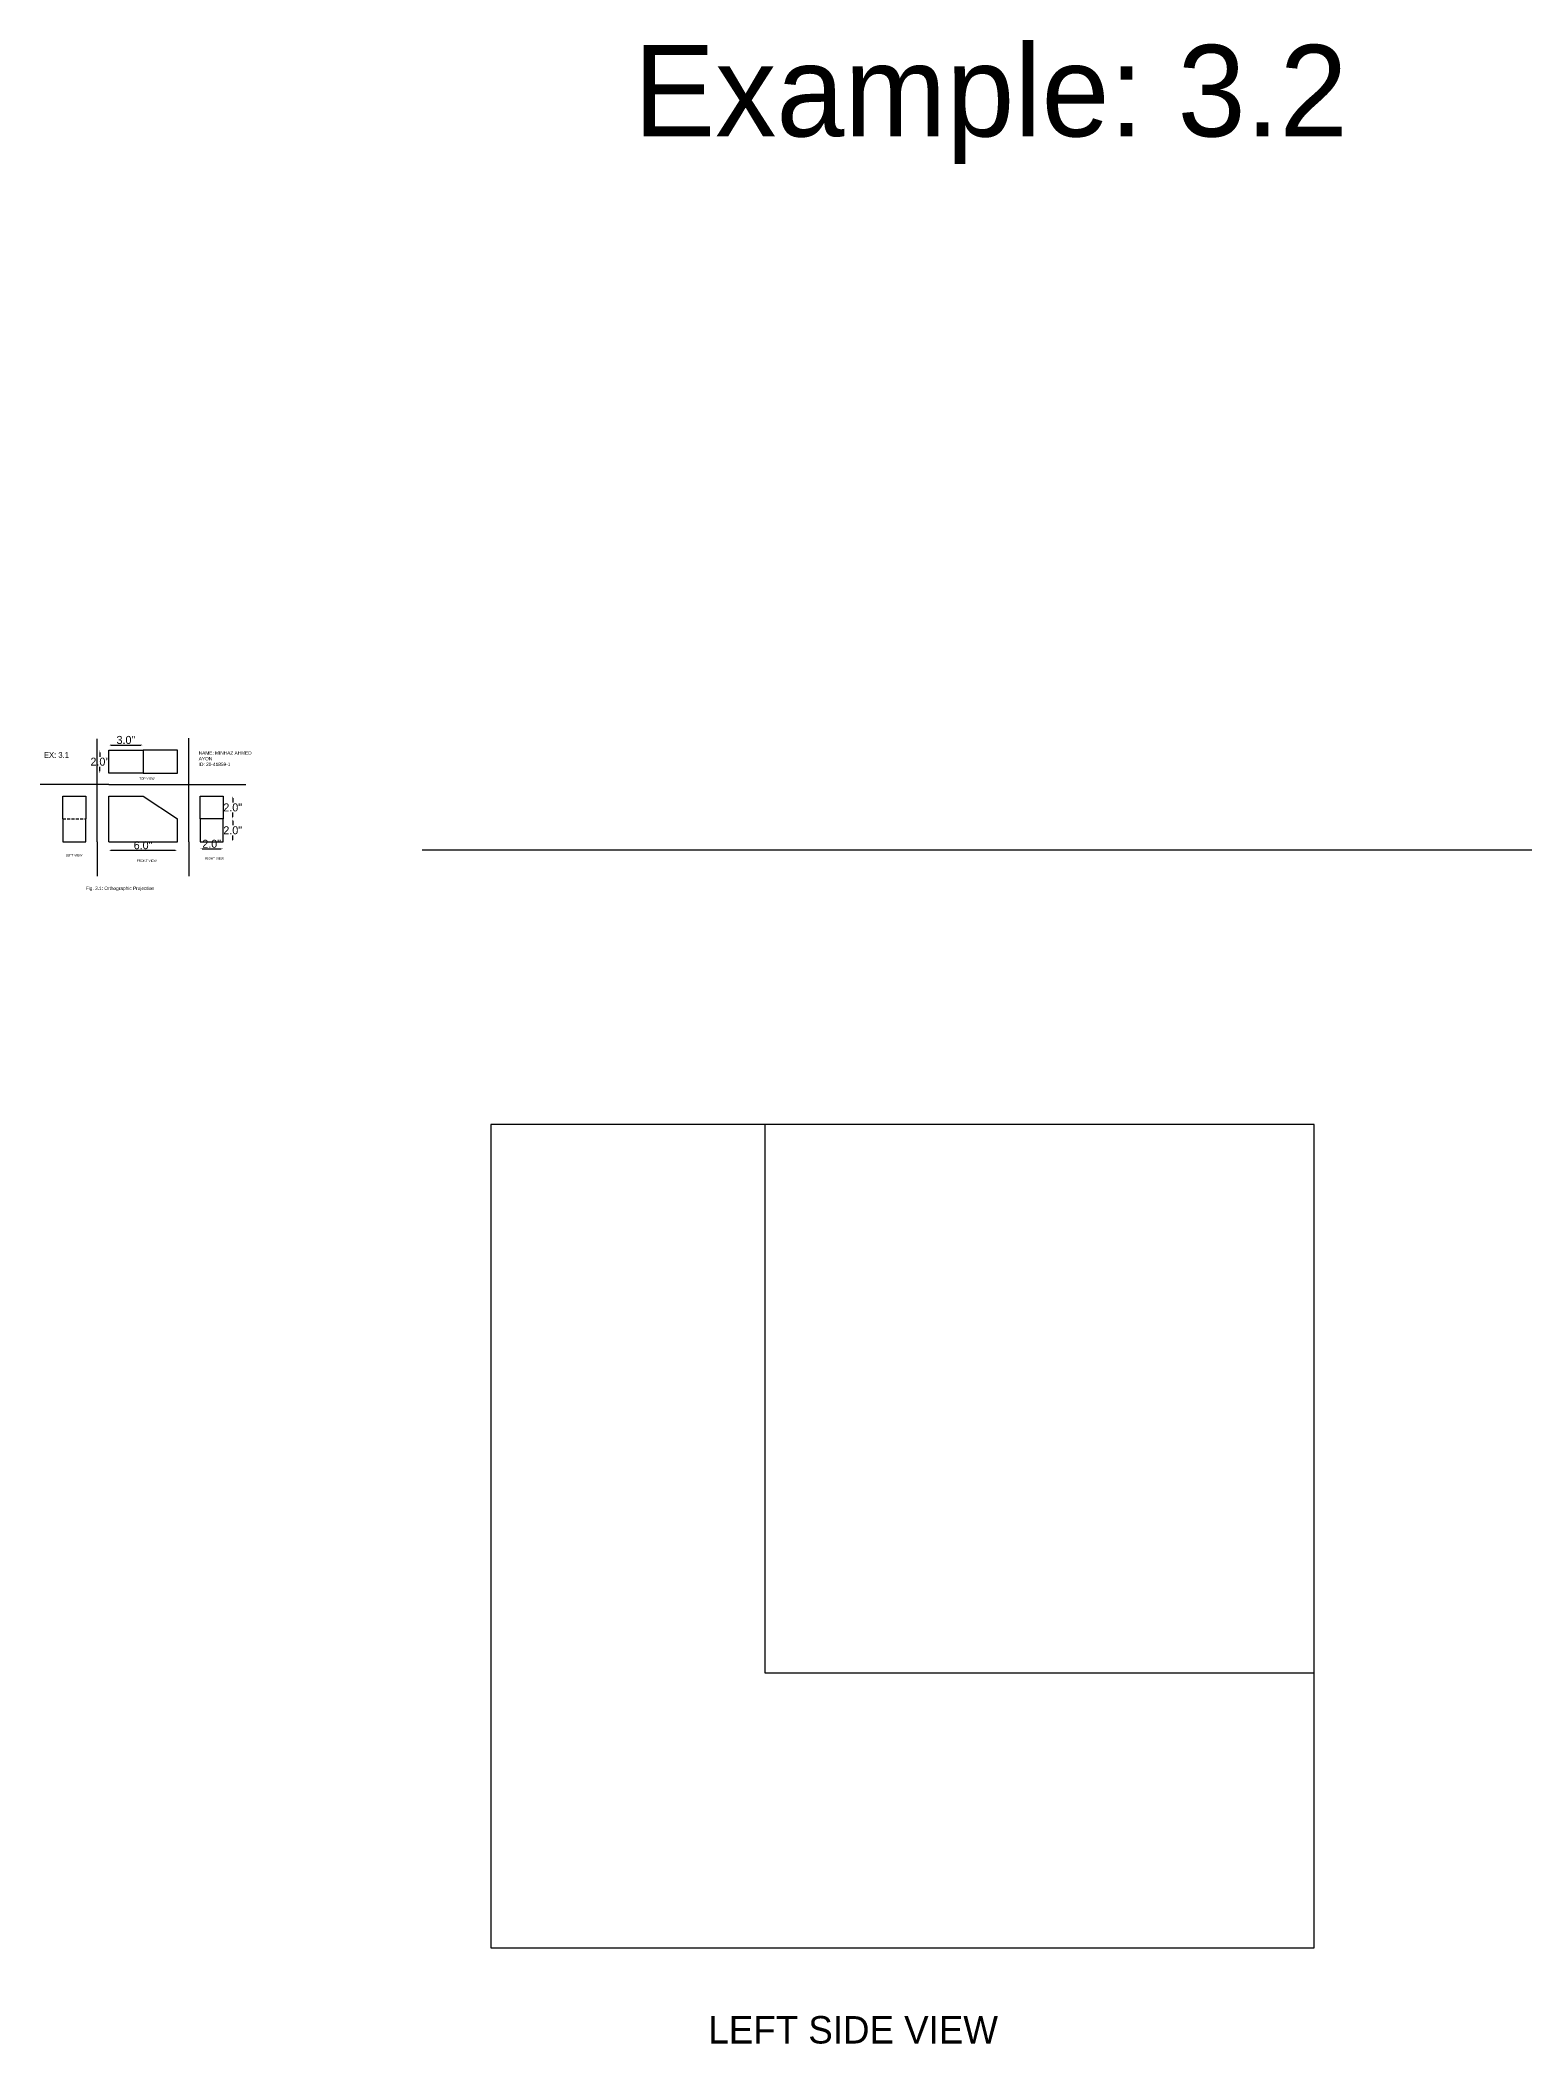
# Model space of a CAD drawing. Header units: inches. Extents: x -47 to 1284, y -112 to 236.
# Drawn here: x -47.1 to 82.7, y 23.7 to 198.9 of the extents above; entities that cross this region are included whole.
import ezdxf

# ---------------------------------------------------------------- set-up
doc = ezdxf.new("R2010")
doc.units = ezdxf.units.IN
doc.header["$MEASUREMENT"] = 0
doc.linetypes.add('DASHED2', pattern=[0.375, 0.25, -0.125])
doc.dimstyles.get("Standard").update_dxf_attribs({"dimtxt": 0.7, "dimasz": 0.18, "dimexe": 0.18, "dimexo": 0.0625, "dimgap": 0.09, "dimtad": 1, "dimtih": 1, "dimtoh": 1, "dimdec": 1, "dimzin": 0, "dimdsep": 46, "dimlunit": 3, "dimtxsty": 'Standard', "dimcen": 0.09, "dimse1": 1, "dimse2": 1, "dimadec": 0, "dimazin": 0, "dimtfac": 1, "dimtdec": 1, "dimtofl": 0, "dimtmove": 0, "dimatfit": 3, "dimfxl": 1, "dimtolj": 1, "dimtzin": 0, "dimarcsym": 0})

# ---------------------------------------------------------------- blocks, each defined once
blk = doc.blocks.new('*D26')
at = {"color": 0, "lineweight": -2}
blk.add_line((-40.9, 137.27), (-38.26, 137.27), dxfattribs=at)
at = {"color": 0}
for points in [[(-40.9, 137.3), (-40.9, 137.24), (-41.08, 137.27)], [(-38.26, 137.3), (-38.26, 137.24), (-38.08, 137.27)]]:
    blk.add_solid(points, dxfattribs=at)
at = {"layer": 'Defpoints', "color": 0}
for p in [(-41.08, 136.81), (-38.08, 137.27), (-38.08, 136.81)]:
    blk.add_point(p, dxfattribs=at)
at = {"color": 0, "insert": (-39.58, 137.71), "char_height": 0.7, "attachment_point": 5}
blk.add_mtext('\\A1;3.0"', dxfattribs=at)
blk = doc.blocks.new('*D27')
at = {"color": 0, "lineweight": -2}
for p, q in [((-41.86, 136.63), (-41.86, 136.25)), ((-41.86, 134.99), (-41.86, 135.37))]:
    blk.add_line(p, q, dxfattribs=at)
at = {"color": 0}
for points in [[(-41.89, 136.63), (-41.83, 136.63), (-41.86, 136.81)], [(-41.89, 134.99), (-41.83, 134.99), (-41.86, 134.81)]]:
    blk.add_solid(points, dxfattribs=at)
at = {"layer": 'Defpoints', "color": 0}
for p in [(-41.86, 136.81), (-41.08, 136.81), (-41.08, 134.81)]:
    blk.add_point(p, dxfattribs=at)
at = {"color": 0, "insert": (-41.86, 135.81), "char_height": 0.7, "attachment_point": 5}
blk.add_mtext('\\A1;2.0"', dxfattribs=at)
blk = doc.blocks.new('*D28')
at = {"color": 0, "lineweight": -2}
blk.add_line((-40.9, 128.06), (-35.26, 128.06), dxfattribs=at)
at = {"color": 0}
for points in [[(-40.9, 128.09), (-40.9, 128.03), (-41.08, 128.06)], [(-35.26, 128.09), (-35.26, 128.03), (-35.08, 128.06)]]:
    blk.add_solid(points, dxfattribs=at)
at = {"layer": 'Defpoints', "color": 0}
for p in [(-41.08, 128.81), (-35.08, 128.81), (-35.08, 128.06)]:
    blk.add_point(p, dxfattribs=at)
at = {"color": 0, "insert": (-38.08, 128.5), "char_height": 0.7, "attachment_point": 5}
blk.add_mtext('\\A1;6.0"', dxfattribs=at)
blk = doc.blocks.new('*D29')
at = {"color": 0, "lineweight": -2}
for p, q in [((-30.24, 130.63), (-30.24, 130.25)), ((-30.24, 128.99), (-30.24, 129.37))]:
    blk.add_line(p, q, dxfattribs=at)
at = {"color": 0}
for points in [[(-30.27, 130.63), (-30.21, 130.63), (-30.24, 130.81)], [(-30.27, 128.99), (-30.21, 128.99), (-30.24, 128.81)]]:
    blk.add_solid(points, dxfattribs=at)
at = {"layer": 'Defpoints', "color": 0}
for p in [(-31.08, 130.81), (-31.08, 128.81), (-30.24, 128.81)]:
    blk.add_point(p, dxfattribs=at)
at = {"color": 0, "insert": (-30.24, 129.81), "char_height": 0.7, "attachment_point": 5}
blk.add_mtext('\\A1;2.0"', dxfattribs=at)
blk = doc.blocks.new('*D30')
at = {"color": 0, "lineweight": -2}
for p, q in [((-30.24, 132.63), (-30.24, 132.25)), ((-30.24, 130.99), (-30.24, 131.37))]:
    blk.add_line(p, q, dxfattribs=at)
at = {"color": 0}
for points in [[(-30.27, 132.63), (-30.21, 132.63), (-30.24, 132.81)], [(-30.27, 130.99), (-30.21, 130.99), (-30.24, 130.81)]]:
    blk.add_solid(points, dxfattribs=at)
at = {"layer": 'Defpoints', "color": 0}
for p in [(-31.08, 132.81), (-30.24, 132.81), (-31.08, 130.81)]:
    blk.add_point(p, dxfattribs=at)
at = {"color": 0, "insert": (-30.24, 131.81), "char_height": 0.7, "attachment_point": 5}
blk.add_mtext('\\A1;2.0"', dxfattribs=at)
blk = doc.blocks.new('*D31')
at = {"color": 0, "lineweight": -2}
blk.add_line((-32.9, 128.19), (-31.26, 128.19), dxfattribs=at)
at = {"color": 0}
for points in [[(-32.9, 128.22), (-32.9, 128.16), (-33.08, 128.19)], [(-31.26, 128.22), (-31.26, 128.16), (-31.08, 128.19)]]:
    blk.add_solid(points, dxfattribs=at)
at = {"layer": 'Defpoints', "color": 0}
for p in [(-33.08, 128.81), (-31.08, 128.81), (-31.08, 128.19)]:
    blk.add_point(p, dxfattribs=at)
at = {"color": 0, "insert": (-32.08, 128.63), "char_height": 0.7, "attachment_point": 5}
blk.add_mtext('\\A1;2.0"', dxfattribs=at)

msp = doc.modelspace()

# ---------------------------------------------------------------- linework, layer by layer
at = {"color": 1}
for p, q in [((-42.08, 128.81), (-42.08, 137.81)), ((-34.08, 128.81), (-34.08, 137.86)), ((-41.08, 133.81), (-47.08, 133.81)), ((-41.08, 133.81), (-29.08, 133.81)), ((-42.08, 128.81), (-42.08, 125.81)), ((-34.08, 128.81), (-34.08, 125.81)), ((112.32, 128.08), (-13.68, 128.08))]:
    msp.add_line(p, q, dxfattribs=at)
for p, q in [((-41.08, 136.81), (-38.08, 136.81)), ((-41.08, 134.81), (-41.08, 136.81)), ((-38.08, 136.81), (-38.08, 134.81)), ((-35.08, 136.81), (-38.08, 136.81)), ((-38.08, 136.81), (-38.08, 134.81)), ((-35.08, 134.81), (-35.08, 136.81)), ((-38.08, 134.81), (-41.08, 134.81)), ((-38.08, 134.81), (-35.08, 134.81)), ((-45.08, 132.81), (-43.08, 132.81)), ((-45.08, 130.81), (-45.08, 132.81)), ((-43.08, 132.81), (-43.08, 130.81)), ((-41.08, 128.81), (-41.08, 132.81)), ((-41.08, 132.81), (-38.08, 132.81)), ((-38.08, 132.81), (-35.08, 130.81)), ((-33.08, 132.81), (-31.08, 132.81)), ((-33.08, 130.81), (-33.08, 132.81)), ((-31.08, 132.81), (-31.08, 130.81)), ((-45.08, 130.81), (-45.08, 128.81)), ((-43.08, 128.81), (-43.08, 130.81)), ((-35.08, 128.81), (-35.08, 130.81)), ((-31.08, 130.81), (-33.08, 130.81)), ((-33.08, 130.81), (-33.08, 128.81)), ((-31.08, 130.81), (-33.08, 130.81)), ((-31.08, 128.81), (-31.08, 130.81)), ((-45.08, 128.81), (-43.08, 128.81)), ((-41.08, 128.81), (-35.08, 128.81)), ((-33.08, 128.81), (-31.08, 128.81)), ((16.32, 104.08), (-7.68, 104.08)), ((-7.68, 104.08), (-7.68, 32.08)), ((64.32, 104.08), (16.32, 104.08)), ((16.32, 56.08), (16.32, 104.08)), ((64.32, 56.08), (64.32, 104.08)), ((64.32, 56.08), (16.32, 56.08)), ((64.32, 32.08), (64.32, 56.08)), ((-7.68, 32.08), (64.32, 32.08))]:
    msp.add_line(p, q)
at = {"linetype": 'DASHED2'}
msp.add_line((-45.08, 130.81), (-43.08, 130.81), dxfattribs=at)

# ---------------------------------------------------------------- texts
for s, insert, char_height, width, attachment_point in [('Example: 3.2', (4.81, 198.5), 8, 65.8379, 1), ('NAME: MINHAZ AHMED AYON\\PID: 20-41859-1', (-33.21, 136.73), 0.3, 4.5342, 1), ('TOP VIEW', (-37.75, 134.44), 0.2, 2.3988, 2), ('LEFT VIEW', (-44.85, 127.73), 0.2, 1.8848, 1), ('FRONT VIEW', (-37.76, 127.25), 0.2, 2.3417, 2), ('RIGHT VIEW', (-31.83, 127.45), 0.2, 2.256, 2), ('LEFT SIDE VIEW', (11.35, 26.1), 2.4, 30.6127, 1)]:
    msp.add_mtext(s, dxfattribs=dict(insert=insert, char_height=char_height, width=width, attachment_point=attachment_point))
at = {"color": 1, "attachment_point": 1}
for s, insert, char_height, width in [('{\\C256;EX: 3.1}', (-46.75, 136.65), 0.5, 3.2763), ('{\\C256;Fig. 3.1: Orthographic Projection}', (-43.08, 124.89), 0.3, 12.8449)]:
    msp.add_mtext(s, dxfattribs=dict(at, insert=insert, char_height=char_height, width=width))

# ---------------------------------------------------------------- dimensions: what is measured, and where the dimension line sits
for base, p1, p2, angle, picture, middle in [((-41.86, 136.81), (-41.08, 134.81), (-41.08, 136.81), 90, '*D27', (-41.86, 135.81)), ((-30.24, 132.81), (-31.08, 130.81), (-31.08, 132.81), 270, '*D30', (-30.24, 131.81)), ((-30.24, 128.81), (-31.08, 130.81), (-31.08, 128.81), 90, '*D29', (-30.24, 129.81))]:
    dim = msp.add_linear_dim(base=base, p1=p1, p2=p2, angle=angle, dimstyle='Standard')
    dim.commit()
    dim.dimension.update_dxf_attribs({"geometry": picture, "text_midpoint": middle})
for base, p1, p2, picture, middle in [((-38.08, 137.27), (-41.08, 136.81), (-38.08, 136.81), '*D26', (-39.58, 137.71)), ((-35.08, 128.06), (-41.08, 128.81), (-35.08, 128.81), '*D28', (-38.08, 128.5)), ((-31.08, 128.19), (-33.08, 128.81), (-31.08, 128.81), '*D31', (-32.08, 128.63))]:
    dim = msp.add_linear_dim(base=base, p1=p1, p2=p2, dimstyle='Standard')
    dim.commit()
    dim.dimension.update_dxf_attribs({"geometry": picture, "text_midpoint": middle})

doc.saveas('drawing.dxf')
